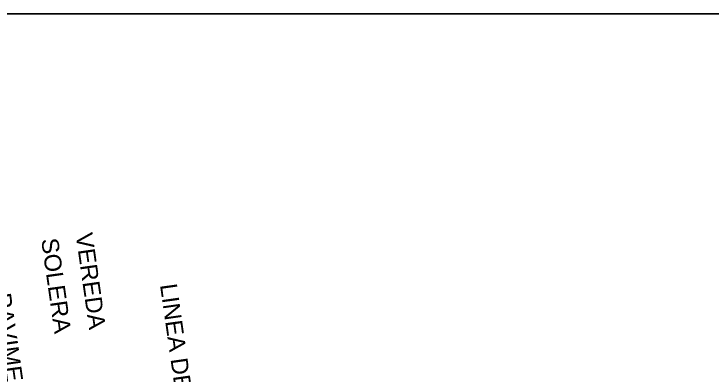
# Model space of a CAD drawing. Extents: x 350769 to 354978, y 6304672 to 6307963.
# Drawn here: x 352722.71 to 352763.95, y 6306078.68 to 6306100 of the extents above; entities that cross this region are included whole.
import ezdxf

# ---------------------------------------------------------------- set-up
doc = ezdxf.new("R2010")
doc.units = 0
for name, pattern in [('4.0 - LO RECABARREN - DESNIVEL NUEVO$0$HIDDEN', [0.375, 0.25, -0.125]), ('CONTINUOS', [0]), ('DASHED', [19.05, 12.7, -6.35])]:
    doc.linetypes.add(name, pattern=pattern)
doc.layers.get('0').update_dxf_attribs({"linetype": 'CONTINUOUS'})
doc.layers.add('0_ASD_TOPOGRAFIA_ELEMENTOS', color=9, linetype='CONTINUOS', lineweight=5, true_color=0xbdbdbd)
doc.layers.add('1-coordenadas', color=8, linetype='CONTINUOUS')
doc.layers.add('1-TEXTOS', color=7, linetype='CONTINUOUS')
doc.styles.add('A', font='arial.ttf', dxfattribs={"height": 2})

# ---------------------------------------------------------------- blocks, each defined once
blk = doc.blocks.new('COORDENADAS')
at = {"layer": '1-coordenadas'}
blk.add_line((20, -100.625), (1420, -100.625), dxfattribs=at)
blk = doc.blocks.new('TOPOGRAFIA')
at = {"layer": '1-coordenadas', "color": 9, "linetype": '4.0 - LO RECABARREN - DESNIVEL NUEVO$0$HIDDEN', "lineweight": 0, "ltscale": 50, "true_color": 0xbdbdbd}
blk.add_line((390200, 6303100), (390900, 6303100), dxfattribs=at)
at = {"layer": '1-TEXTOS', "color": 9, "lineweight": 0, "true_color": 0xbdbdbd, "style": 'A'}
for s, p in [('VEREDA', (390726.347, 6303087.007)), ('SOLERA', (390724.313, 6303086.693)), ('LINEA DE CIERRO', (390731.332, 6303084.006)), ('PAVIMENTO HORMIGON', (390721.525, 6303083.454))]:
    blk.add_text(s, height=1, rotation=278.0655, dxfattribs=at).set_placement(p)

msp = doc.modelspace()

# ---------------------------------------------------------------- block references
at = {"color": 252, "linetype": 'DASHED'}
msp.add_blockref('COORDENADAS', (352180, 6306200.625), dxfattribs=at)

# ---------------------------------------------------------------- next in the draw order: block references
at = {"layer": '0_ASD_TOPOGRAFIA_ELEMENTOS', "color": 30, "true_color": 0xf26507}
msp.add_blockref('TOPOGRAFIA', (-38000, 3000), dxfattribs=at)

doc.saveas('drawing.dxf')
